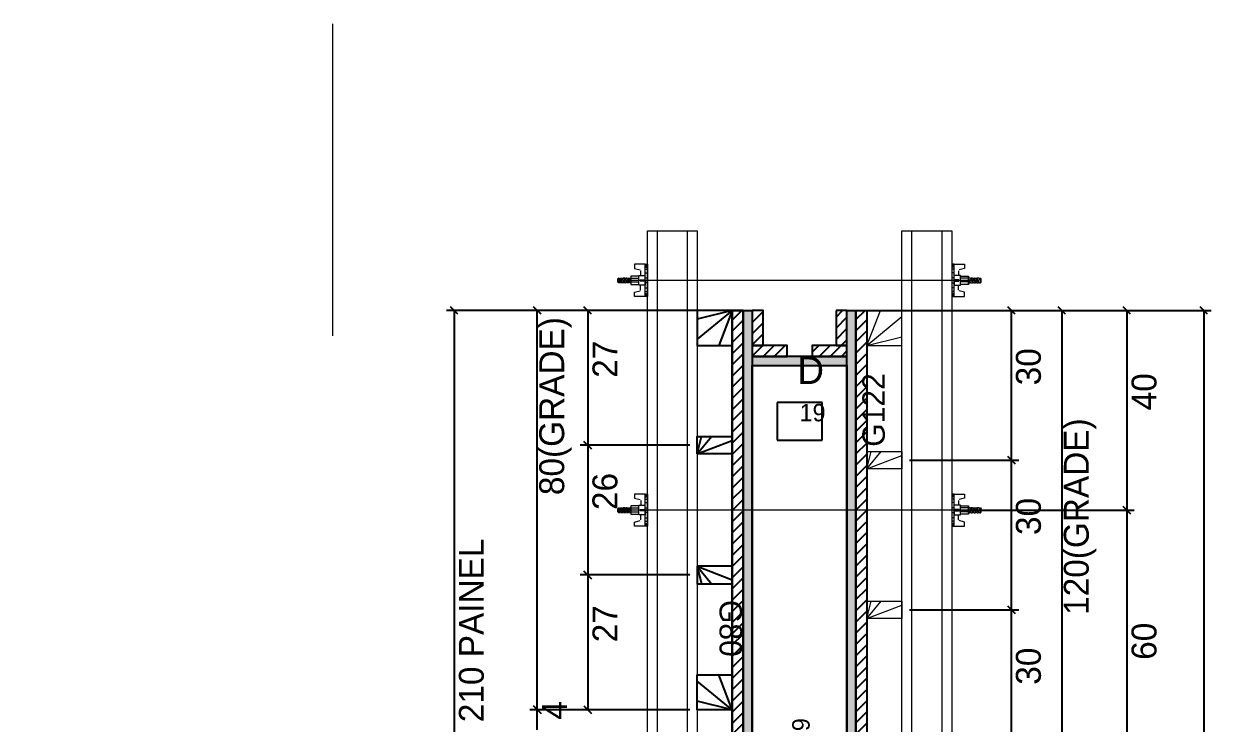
# Model space of a CAD drawing. Header units: metres. Extents: x 15022 to 19042, y 471 to 1202.
# Drawn here: x 15068.7 to 15544.7, y 921.5 to 1201.9 of the extents above; entities that cross this region are included whole.
import ezdxf

# ---------------------------------------------------------------- set-up
doc = ezdxf.new("R2010")
doc.units = ezdxf.units.M
for name, color, linetype in [('CHAPA', 7, 'Continuous'), ('CONCRETO', 7, 'Continuous'), ('COTA', 7, 'Continuous'), ('Hachura', 7, 'Continuous'), ('Madeira', 7, 'Continuous'), ('MEIO_PONT', 7, 'Continuous'), ('Perfil Metálico', 7, 'Continuous'), ('SARRAFO', 7, 'Continuous'), ('Texto Seção', 7, 'Continuous'), ('TEXTO_GERAL', 7, 'Continuous')]:
    doc.layers.add(name, color=color, linetype=linetype)

msp = doc.modelspace()

# ---------------------------------------------------------------- hatches: boundary and pattern name
at = {"layer": 'Hachura'}
h = msp.add_hatch(dxfattribs=at)
h.set_pattern_fill('ANSI31')
h.paths.add_polyline_path([(15352.73, 1086.94), (15357.13, 1086.94), (15357.13, 666.94), (15352.73, 666.94), (15352.73, 1086.94)])
h = msp.add_hatch(color=7, dxfattribs=at)
h.dxf.hatch_style = 1
h.paths.add_polyline_path([(15357.13, 1086.94), (15360.73, 1086.94), (15360.73, 666.94), (15357.13, 666.94), (15357.13, 1086.94)])
h = msp.add_hatch(dxfattribs=at)
h.set_pattern_fill('ANSI31')
h.paths.add_polyline_path([(15365.13, 1072.94), (15360.73, 1072.94), (15360.73, 1086.94), (15365.13, 1086.94), (15365.13, 1072.94)])
h = msp.add_hatch(dxfattribs=at)
h.set_pattern_fill('ANSI31')
h.paths.add_polyline_path([(15398.73, 1072.94), (15394.33, 1072.94), (15394.33, 1086.94), (15398.73, 1086.94), (15398.73, 1072.94)])
h = msp.add_hatch(color=7, dxfattribs=at)
h.dxf.hatch_style = 1
h.paths.add_polyline_path([(15402.33, 606.94), (15398.73, 606.94), (15398.73, 1086.94), (15402.33, 1086.94), (15402.33, 606.94)])
h = msp.add_hatch(dxfattribs=at)
h.set_pattern_fill('ANSI31')
h.paths.add_polyline_path([(15402.33, 1086.94), (15406.73, 1086.94), (15406.73, 606.94), (15402.33, 606.94), (15402.33, 1086.94)])
h = msp.add_hatch(dxfattribs=at)
h.set_pattern_fill('ANSI31')
h.paths.add_polyline_path([(15374.73, 1072.94), (15374.73, 1068.54), (15360.73, 1068.54), (15360.73, 1072.94), (15374.73, 1072.94)])
h = msp.add_hatch(dxfattribs=at)
h.set_pattern_fill('ANSI31')
h.paths.add_polyline_path([(15398.73, 1072.94), (15398.73, 1068.54), (15384.73, 1068.54), (15384.73, 1072.94), (15398.73, 1072.94)])
h = msp.add_hatch(color=7, dxfattribs=at)
h.dxf.hatch_style = 1
h.paths.add_polyline_path([(15398.73, 1064.94), (15398.73, 1068.54), (15360.73, 1068.54), (15360.73, 1064.94), (15398.73, 1064.94)])

# ---------------------------------------------------------------- linework, layer by layer
at = {"layer": 'CHAPA', "color": 1, "lineweight": 25}
for points in [[(15360.73, 1086.94), (15360.73, 666.94), (15357.13, 666.94), (15357.13, 1086.94)], [(15402.33, 606.94), (15398.73, 606.94), (15398.73, 1086.94), (15402.33, 1086.94)], [(15398.73, 1064.94), (15398.73, 1068.54), (15360.73, 1068.54), (15360.73, 1064.94)]]:
    msp.add_lwpolyline(points, close=True, dxfattribs=at)
at = {"layer": 'CONCRETO', "color": 2, "lineweight": 25}
msp.add_lwpolyline([(15068.73, 628.94), (15068.73, 666.94), (15360.73, 666.94), (15360.73, 1064.94), (15398.73, 1064.94), (15398.73, 628.94)], close=True, dxfattribs=at)
at = {"layer": 'COTA', "color": 241, "lineweight": 25}
for p, q in [((15349.73, 1086.94), (15238.24, 1086.94)), ((15241.24, 1086.94), (15241.24, 666.94)), ((15335.73, 1086.96), (15271.59, 1086.96)), ((15274.59, 926.96), (15274.59, 1086.96)), ((15335.73, 1086.96), (15291.79, 1086.96)), ((15294.79, 1086.96), (15294.79, 1032.96)), ((15401.73, 1086.94), (15544.75, 1086.94)), ((15423.71, 1086.95), (15487.86, 1086.95)), ((15423.73, 1086.95), (15467.66, 1086.95)), ((15423.73, 1086.94), (15513.9, 1086.94)), ((15464.66, 1026.96), (15464.66, 1086.95)), ((15484.86, 1086.95), (15484.86, 846.96)), ((15510.9, 1086.94), (15510.9, 1006.93)), ((15541.75, 1086.94), (15541.75, 606.94)), ((15335.73, 1032.96), (15291.79, 1032.96)), ((15335.73, 1032.96), (15291.79, 1032.96)), ((15294.79, 1032.96), (15294.79, 980.96)), ((15423.73, 1026.96), (15467.66, 1026.96)), ((15423.73, 1026.96), (15467.66, 1026.96)), ((15464.66, 966.96), (15464.66, 1026.96)), ((15443.73, 1006.93), (15513.9, 1006.93)), ((15443.73, 1006.93), (15513.9, 1006.93)), ((15510.9, 1006.93), (15510.9, 886.96)), ((15335.73, 980.96), (15291.79, 980.96)), ((15335.73, 980.96), (15291.79, 980.96)), ((15294.79, 980.96), (15294.79, 926.96)), ((15423.73, 966.96), (15467.66, 966.96)), ((15423.73, 966.96), (15467.66, 966.96)), ((15464.66, 906.96), (15464.66, 966.96)), ((15335.71, 926.96), (15271.59, 926.96)), ((15335.73, 926.96), (15271.59, 926.96)), ((15274.59, 918.94), (15274.59, 926.96)), ((15335.73, 926.96), (15291.79, 926.96))]:
    msp.add_line(p, q, dxfattribs=at)
at = {"layer": 'COTA', "color": 0, "lineweight": 25}
for p, q in [((15242.74, 1085.44), (15239.74, 1088.44)), ((15276.09, 1085.46), (15273.09, 1088.46)), ((15296.29, 1085.46), (15293.29, 1088.46)), ((15466.16, 1085.45), (15463.16, 1088.45)), ((15486.36, 1085.45), (15483.36, 1088.45)), ((15512.4, 1085.44), (15509.4, 1088.44)), ((15543.25, 1085.44), (15540.25, 1088.44)), ((15293.29, 1034.46), (15296.29, 1031.46)), ((15296.29, 1031.46), (15293.29, 1034.46)), ((15466.16, 1025.46), (15463.16, 1028.46)), ((15463.16, 1028.46), (15466.16, 1025.46)), ((15509.4, 1008.43), (15512.4, 1005.43)), ((15512.4, 1005.43), (15509.4, 1008.43)), ((15293.29, 982.46), (15296.29, 979.46)), ((15296.29, 979.46), (15293.29, 982.46)), ((15466.16, 965.46), (15463.16, 968.46)), ((15463.16, 968.46), (15466.16, 965.46)), ((15276.09, 925.46), (15273.09, 928.46)), ((15273.09, 928.46), (15276.09, 925.46)), ((15293.29, 928.46), (15296.29, 925.46))]:
    msp.add_line(p, q, dxfattribs=at)
at = {"layer": 'COTA', "color": 180, "lineweight": 25}
for p, q in [((15388.73, 1050.02), (15370.73, 1050.02)), ((15370.73, 1050.02), (15370.73, 1035.02)), ((15388.73, 1035.02), (15388.73, 1050.02)), ((15370.73, 1035.02), (15388.73, 1035.02))]:
    msp.add_line(p, q, dxfattribs=at)
at = {"layer": 'Hachura', "color": 0, "lineweight": 9}
for p, q in [((15317.82, 1105.47), (15313.57, 1105.47)), ((15313.57, 1105.47), (15313.57, 1103.79)), ((15317.8, 1105.33), (15318.73, 1105.33)), ((15317.8, 1105.12), (15318.73, 1105.12)), ((15317.8, 1104.79), (15318.73, 1104.79)), ((15317.82, 1092.57), (15317.82, 1105.47)), ((15317.82, 1105.47), (15318.73, 1105.47)), ((15318.73, 1105.47), (15318.73, 1092.58)), ((15318.73, 1104.52), (15318.73, 1096.7)), ((15441.65, 1105.33), (15440.72, 1105.33)), ((15441.65, 1105.12), (15440.72, 1105.12)), ((15441.65, 1104.78), (15440.72, 1104.78)), ((15440.73, 1105.47), (15440.73, 1092.57)), ((15441.63, 1105.47), (15440.73, 1105.47)), ((15440.73, 1104.52), (15440.73, 1096.7)), ((15441.63, 1092.57), (15441.63, 1105.47)), ((15441.63, 1105.47), (15445.88, 1105.47)), ((15445.88, 1105.47), (15445.88, 1103.79)), ((15307.25, 1099.92), (15306.92, 1099.6)), ((15307.25, 1099.41), (15307.58, 1100.08)), ((15307.81, 1100.02), (15307.25, 1098.89)), ((15307.25, 1099.67), (15307.37, 1099.92)), ((15307.89, 1099.92), (15307.25, 1098.63)), ((15307.25, 1099.92), (15307.25, 1097.99)), ((15307.57, 1097.99), (15308.54, 1099.92)), ((15307.57, 1097.99), (15308.54, 1099.92)), ((15307.66, 1097.92), (15308.74, 1100.08)), ((15307.89, 1099.92), (15308.54, 1099.92)), ((15308.97, 1100.02), (15307.9, 1097.88)), ((15309.05, 1099.92), (15308.08, 1097.99)), ((15308.73, 1097.99), (15309.7, 1099.92)), ((15308.82, 1097.92), (15309.9, 1100.08)), ((15309.7, 1099.92), (15309.05, 1099.92)), ((15310.13, 1100.02), (15309.06, 1097.88)), ((15310.21, 1099.92), (15309.24, 1097.99)), ((15309.89, 1097.99), (15310.86, 1099.92)), ((15309.98, 1097.92), (15311.07, 1100.08)), ((15310.42, 1099.92), (15310.21, 1099.92)), ((15311.29, 1100.02), (15310.22, 1097.88)), ((15311.37, 1099.92), (15310.41, 1097.99)), ((15310.42, 1099.92), (15310.86, 1099.92)), ((15311.05, 1097.99), (15312.02, 1099.92)), ((15311.37, 1099.92), (15312.02, 1099.92)), ((15312.02, 1100.7), (15312.02, 1097.34)), ((15315.24, 1100.7), (15312.02, 1100.7)), ((15312.02, 1099.92), (15315.24, 1099.92)), ((15312.09, 1100.7), (15312.09, 1097.34)), ((15313.57, 1103.79), (15315.78, 1103.21)), ((15315.24, 1097.09), (15315.24, 1100.96)), ((15315.24, 1100.96), (15317.82, 1100.96)), ((15315.24, 1100.96), (15315.24, 1100.7)), ((15315.24, 1100.96), (15315.24, 1100.7)), ((15316.02, 1102.9), (15316.02, 1100.95)), ((15317.8, 1104.32), (15318.73, 1104.32)), ((15317.8, 1103.48), (15318.73, 1103.48)), ((15317.8, 1102.05), (15318.73, 1102.05)), ((15317.95, 1100), (15318.38, 1100)), ((15441.65, 1104.32), (15440.72, 1104.32)), ((15441.65, 1103.48), (15440.72, 1103.48)), ((15441.65, 1102.05), (15440.73, 1102.05)), ((15441.5, 1100), (15441.07, 1100)), ((15444.21, 1100.96), (15441.63, 1100.96)), ((15443.43, 1102.9), (15443.43, 1100.95)), ((15445.88, 1103.79), (15443.67, 1103.21)), ((15444.21, 1097.09), (15444.21, 1100.96)), ((15444.21, 1100.96), (15444.21, 1100.7)), ((15444.21, 1100.96), (15444.21, 1100.7)), ((15444.21, 1100.7), (15447.43, 1100.7)), ((15447.43, 1099.92), (15444.21, 1099.92)), ((15447.36, 1100.7), (15447.36, 1097.34)), ((15447.43, 1100.7), (15447.43, 1097.34)), ((15448.08, 1099.92), (15447.43, 1099.92)), ((15448.4, 1097.99), (15447.43, 1099.92)), ((15448.08, 1099.92), (15449.04, 1097.99)), ((15448.16, 1100.02), (15449.23, 1097.88)), ((15449.47, 1097.92), (15448.39, 1100.08)), ((15449.03, 1099.92), (15448.59, 1099.92)), ((15449.56, 1097.99), (15448.59, 1099.92)), ((15449.03, 1099.92), (15449.24, 1099.92)), ((15449.24, 1099.92), (15450.21, 1097.99)), ((15449.32, 1100.02), (15450.39, 1097.88)), ((15450.63, 1097.92), (15449.55, 1100.08)), ((15449.75, 1099.92), (15450.4, 1099.92)), ((15450.72, 1097.99), (15449.75, 1099.92)), ((15450.4, 1099.92), (15451.37, 1097.99)), ((15450.48, 1100.02), (15451.55, 1097.88)), ((15451.79, 1097.92), (15450.71, 1100.08)), ((15451.88, 1097.99), (15450.92, 1099.92)), ((15451.56, 1099.92), (15450.92, 1099.92)), ((15451.88, 1097.99), (15450.92, 1099.92)), ((15451.56, 1099.92), (15452.2, 1098.63)), ((15451.64, 1100.02), (15452.2, 1098.89)), ((15452.2, 1099.41), (15451.87, 1100.08)), ((15452.2, 1099.67), (15452.08, 1099.92)), ((15452.2, 1099.92), (15452.53, 1099.6)), ((15452.2, 1099.92), (15452.2, 1097.99)), ((15306.92, 1098.31), (15306.92, 1099.6)), ((15307.25, 1097.99), (15306.92, 1098.31)), ((15307.57, 1097.99), (15307.25, 1097.99)), ((15308.73, 1097.99), (15308.08, 1097.99)), ((15309.89, 1097.99), (15309.24, 1097.99)), ((15309.46, 1097.99), (15309.24, 1097.99)), ((15311.05, 1097.99), (15310.41, 1097.99)), ((15312.02, 1099.15), (15311.38, 1097.88)), ((15312.02, 1098.89), (15311.57, 1097.99)), ((15312.02, 1097.99), (15311.57, 1097.99)), ((15312.02, 1098.38), (15315.24, 1098.38)), ((15312.02, 1097.34), (15315.24, 1097.34)), ((15317.82, 1097.09), (15315.24, 1097.09)), ((15315.82, 1099.22), (15317.82, 1099.22)), ((15317.82, 1098.71), (15315.82, 1098.71)), ((15316.02, 1095.14), (15316.02, 1097.09)), ((15317.8, 1095.98), (15318.73, 1095.98)), ((15317.82, 1099.02), (15317.82, 1097.09)), ((15317.82, 1099.02), (15318.73, 1099.02)), ((15317.82, 1097.73), (15317.82, 1098.38)), ((15317.82, 1092.57), (15317.82, 1097.73)), ((15318.14, 1098.06), (15317.93, 1098.06)), ((15318.58, 1098.06), (15318.14, 1098.06)), ((15441.65, 1095.98), (15440.72, 1095.98)), ((15441.63, 1099.01), (15440.73, 1099.01)), ((15440.88, 1098.06), (15441.31, 1098.06)), ((15441.31, 1098.06), (15441.52, 1098.06)), ((15443.63, 1099.22), (15441.63, 1099.22)), ((15441.63, 1099.02), (15441.63, 1097.09)), ((15441.63, 1098.71), (15443.63, 1098.71)), ((15441.63, 1097.73), (15441.63, 1098.38)), ((15441.63, 1092.57), (15441.63, 1097.73)), ((15441.63, 1097.09), (15444.21, 1097.09)), ((15443.43, 1095.14), (15443.43, 1097.09)), ((15447.43, 1098.38), (15444.21, 1098.38)), ((15447.43, 1097.34), (15444.21, 1097.34)), ((15447.43, 1099.15), (15448.07, 1097.88)), ((15447.43, 1098.89), (15447.88, 1097.99)), ((15447.43, 1097.99), (15447.88, 1097.99)), ((15448.4, 1097.99), (15449.04, 1097.99)), ((15449.56, 1097.99), (15450.21, 1097.99)), ((15449.99, 1097.99), (15450.21, 1097.99)), ((15450.72, 1097.99), (15451.37, 1097.99)), ((15451.88, 1097.99), (15452.2, 1097.99)), ((15452.2, 1097.99), (15452.53, 1098.31)), ((15452.53, 1098.31), (15452.53, 1099.6)), ((15313.57, 1094.25), (15315.78, 1094.83)), ((15313.57, 1092.57), (15313.57, 1094.25)), ((15318.73, 1092.58), (15313.59, 1092.58)), ((15317.8, 1094.57), (15318.73, 1094.57)), ((15317.8, 1093.72), (15318.73, 1093.72)), ((15317.8, 1093.26), (15318.73, 1093.26)), ((15317.8, 1092.92), (15318.73, 1092.92)), ((15317.8, 1092.71), (15318.73, 1092.71)), ((15441.65, 1094.57), (15440.72, 1094.57)), ((15441.65, 1093.72), (15440.72, 1093.72)), ((15441.65, 1093.26), (15440.72, 1093.26)), ((15441.65, 1092.92), (15440.72, 1092.92)), ((15441.65, 1092.71), (15440.72, 1092.71)), ((15440.73, 1092.57), (15445.86, 1092.57)), ((15445.88, 1094.25), (15443.67, 1094.83)), ((15445.88, 1092.57), (15445.88, 1094.25)), ((15317.83, 1013.38), (15313.57, 1013.38)), ((15313.57, 1013.38), (15313.57, 1011.71)), ((15313.57, 1011.71), (15315.78, 1011.13)), ((15316.03, 1010.81), (15316.03, 1008.87)), ((15317.81, 1013.25), (15318.74, 1013.25)), ((15317.81, 1013.04), (15318.74, 1013.04)), ((15317.81, 1012.7), (15318.74, 1012.7)), ((15317.81, 1012.24), (15318.74, 1012.24)), ((15317.81, 1011.39), (15318.74, 1011.39)), ((15317.81, 1009.96), (15318.73, 1009.96)), ((15317.83, 1000.49), (15317.83, 1013.38)), ((15317.83, 1013.38), (15318.73, 1013.38)), ((15318.73, 1013.38), (15318.73, 1000.49)), ((15318.73, 1012.43), (15318.73, 1004.62)), ((15440.73, 1013.38), (15440.73, 1000.49)), ((15441.64, 1013.38), (15440.73, 1013.38)), ((15441.66, 1013.25), (15440.73, 1013.25)), ((15441.66, 1013.04), (15440.73, 1013.04)), ((15441.66, 1012.7), (15440.73, 1012.7)), ((15440.73, 1012.43), (15440.73, 1004.62)), ((15441.66, 1012.24), (15440.73, 1012.24)), ((15441.66, 1011.39), (15440.73, 1011.39)), ((15441.66, 1009.96), (15440.73, 1009.96)), ((15441.64, 1000.49), (15441.64, 1013.38)), ((15441.64, 1013.38), (15445.89, 1013.38)), ((15443.44, 1010.81), (15443.44, 1008.87)), ((15445.89, 1011.71), (15443.68, 1011.13)), ((15445.89, 1013.38), (15445.89, 1011.71)), ((15307.26, 1007.84), (15306.93, 1007.51)), ((15306.93, 1006.22), (15306.93, 1007.51)), ((15307.26, 1005.9), (15306.93, 1006.22)), ((15307.25, 1007.32), (15307.59, 1008)), ((15307.82, 1007.94), (15307.25, 1006.81)), ((15307.25, 1007.58), (15307.38, 1007.84)), ((15307.9, 1007.84), (15307.25, 1006.55)), ((15307.58, 1005.9), (15307.25, 1005.9)), ((15307.26, 1007.84), (15307.26, 1005.9)), ((15307.58, 1005.9), (15308.54, 1007.84)), ((15307.58, 1005.9), (15308.54, 1007.84)), ((15307.67, 1005.83), (15308.75, 1008)), ((15307.9, 1007.84), (15308.54, 1007.84)), ((15308.98, 1007.94), (15307.91, 1005.8)), ((15309.06, 1007.84), (15308.09, 1005.9)), ((15308.74, 1005.9), (15308.09, 1005.9)), ((15308.74, 1005.9), (15309.7, 1007.84)), ((15308.83, 1005.83), (15309.91, 1008)), ((15309.7, 1007.84), (15309.06, 1007.84)), ((15310.14, 1007.94), (15309.07, 1005.8)), ((15310.22, 1007.84), (15309.25, 1005.9)), ((15309.9, 1005.9), (15309.25, 1005.9)), ((15309.47, 1005.9), (15309.25, 1005.9)), ((15309.9, 1005.9), (15310.87, 1007.84)), ((15309.99, 1005.83), (15311.07, 1008)), ((15310.43, 1007.84), (15310.22, 1007.84)), ((15311.3, 1007.94), (15310.23, 1005.8)), ((15311.38, 1007.84), (15310.41, 1005.9)), ((15311.06, 1005.9), (15310.41, 1005.9)), ((15310.43, 1007.84), (15310.87, 1007.84)), ((15311.06, 1005.9), (15312.03, 1007.84)), ((15311.38, 1007.84), (15312.03, 1007.84)), ((15312.03, 1007.06), (15311.39, 1005.8)), ((15312.03, 1006.81), (15311.58, 1005.9)), ((15312.03, 1005.9), (15311.58, 1005.9)), ((15312.03, 1008.61), (15312.03, 1005.26)), ((15315.25, 1008.61), (15312.03, 1008.61)), ((15312.03, 1007.84), (15315.25, 1007.84)), ((15312.03, 1006.29), (15315.25, 1006.29)), ((15312.03, 1005.26), (15315.25, 1005.26)), ((15312.09, 1008.61), (15312.09, 1005.26)), ((15315.25, 1005), (15315.25, 1008.87)), ((15315.25, 1008.87), (15317.83, 1008.87)), ((15315.25, 1008.87), (15315.25, 1008.61)), ((15315.25, 1008.87), (15315.25, 1008.61)), ((15317.83, 1005), (15315.25, 1005)), ((15315.83, 1007.14), (15317.83, 1007.14)), ((15317.83, 1006.62), (15315.83, 1006.62)), ((15316.03, 1003.06), (15316.03, 1005)), ((15317.83, 1006.94), (15317.83, 1005)), ((15317.83, 1006.93), (15318.73, 1006.93)), ((15317.83, 1005.65), (15317.83, 1006.29)), ((15317.83, 1000.49), (15317.83, 1005.65)), ((15318.15, 1005.98), (15317.94, 1005.98)), ((15317.96, 1007.91), (15318.39, 1007.91)), ((15318.58, 1005.98), (15318.15, 1005.98)), ((15441.64, 1006.93), (15440.73, 1006.93)), ((15440.88, 1005.97), (15441.32, 1005.97)), ((15441.51, 1007.91), (15441.08, 1007.91)), ((15441.32, 1005.97), (15441.53, 1005.97)), ((15444.22, 1008.87), (15441.64, 1008.87)), ((15443.64, 1007.14), (15441.64, 1007.14)), ((15441.64, 1006.93), (15441.64, 1005)), ((15441.64, 1006.62), (15443.64, 1006.62)), ((15441.64, 1005.64), (15441.64, 1006.29)), ((15441.64, 1000.49), (15441.64, 1005.64)), ((15441.64, 1005), (15444.22, 1005)), ((15443.44, 1003.06), (15443.44, 1005)), ((15444.22, 1005), (15444.22, 1008.87)), ((15444.22, 1008.87), (15444.22, 1008.61)), ((15444.22, 1008.87), (15444.22, 1008.61)), ((15444.22, 1008.61), (15447.44, 1008.61)), ((15447.44, 1007.84), (15444.22, 1007.84)), ((15447.44, 1006.29), (15444.22, 1006.29)), ((15447.44, 1005.26), (15444.22, 1005.26)), ((15447.37, 1008.61), (15447.37, 1005.26)), ((15447.44, 1008.61), (15447.44, 1005.26)), ((15448.09, 1007.84), (15447.44, 1007.84)), ((15448.41, 1005.9), (15447.44, 1007.84)), ((15447.44, 1007.06), (15448.07, 1005.8)), ((15447.44, 1006.81), (15447.89, 1005.9)), ((15447.44, 1005.9), (15447.89, 1005.9)), ((15448.09, 1007.84), (15449.05, 1005.9)), ((15448.17, 1007.94), (15449.24, 1005.8)), ((15449.48, 1005.83), (15448.39, 1008)), ((15448.41, 1005.9), (15449.05, 1005.9)), ((15449.03, 1007.84), (15448.6, 1007.84)), ((15449.57, 1005.9), (15448.6, 1007.84)), ((15449.03, 1007.84), (15449.25, 1007.84)), ((15449.25, 1007.84), (15450.21, 1005.9)), ((15449.33, 1007.94), (15450.4, 1005.8)), ((15450.64, 1005.83), (15449.55, 1008)), ((15449.57, 1005.9), (15450.21, 1005.9)), ((15449.76, 1007.84), (15450.41, 1007.84)), ((15450.73, 1005.9), (15449.76, 1007.84)), ((15450, 1005.9), (15450.21, 1005.9)), ((15450.41, 1007.84), (15451.38, 1005.9)), ((15450.49, 1007.94), (15451.56, 1005.8)), ((15451.8, 1005.83), (15450.72, 1008)), ((15450.73, 1005.9), (15451.38, 1005.9)), ((15451.89, 1005.9), (15450.92, 1007.84)), ((15451.57, 1007.84), (15450.92, 1007.84)), ((15451.89, 1005.9), (15450.92, 1007.84)), ((15451.57, 1007.84), (15452.21, 1006.55)), ((15451.65, 1007.94), (15452.21, 1006.81)), ((15452.21, 1007.32), (15451.88, 1008)), ((15451.89, 1005.9), (15452.21, 1005.9)), ((15452.21, 1007.58), (15452.08, 1007.84)), ((15452.21, 1007.84), (15452.53, 1007.51)), ((15452.21, 1007.84), (15452.21, 1005.9)), ((15452.21, 1005.9), (15452.53, 1006.22)), ((15452.53, 1006.22), (15452.53, 1007.51)), ((15313.57, 1002.16), (15315.78, 1002.74)), ((15313.57, 1000.49), (15313.57, 1002.16)), ((15318.73, 1000.49), (15313.6, 1000.49)), ((15317.81, 1003.9), (15318.74, 1003.9)), ((15317.81, 1002.48), (15318.74, 1002.48)), ((15317.81, 1001.64), (15318.74, 1001.64)), ((15317.81, 1001.17), (15318.74, 1001.17)), ((15317.81, 1000.84), (15318.74, 1000.84)), ((15317.81, 1000.63), (15318.74, 1000.63)), ((15441.66, 1003.89), (15440.73, 1003.89)), ((15441.66, 1002.48), (15440.73, 1002.48)), ((15441.66, 1001.64), (15440.73, 1001.64)), ((15441.66, 1001.17), (15440.73, 1001.17)), ((15441.66, 1000.84), (15440.73, 1000.84)), ((15441.66, 1000.63), (15440.73, 1000.63)), ((15440.73, 1000.49), (15445.87, 1000.49)), ((15445.89, 1002.16), (15443.68, 1002.74)), ((15445.89, 1000.49), (15445.89, 1002.16))]:
    msp.add_line(p, q, dxfattribs=at)
at = {"layer": 'Hachura', "color": 251, "lineweight": 9}
for p, q in [((15451.53, 1099.02), (15311.73, 1099.01)), ((15451.53, 1006.93), (15311.73, 1006.92))]:
    msp.add_line(p, q, dxfattribs=at)
at = {"layer": 'Madeira', "color": 126, "lineweight": 18}
for p, q in [((15406.74, 1072.94), (15412.15, 1086.94)), ((15406.74, 1072.94), (15420.73, 1084.47)), ((15406.74, 1072.94), (15420.74, 1076.44)), ((15406.73, 1023.44), (15412.48, 1030.45)), ((15406.73, 1023.44), (15408.46, 1030.44)), ((15406.73, 1023.44), (15420.72, 1028.89)), ((15406.73, 963.44), (15412.48, 970.45)), ((15406.73, 963.44), (15408.46, 970.44)), ((15406.73, 963.44), (15420.72, 968.89))]:
    msp.add_line(p, q, dxfattribs=at)
for points in [[(15352.73, 1086.94), (15338.73, 1086.94), (15338.73, 926.94), (15352.73, 926.94)], [(15406.73, 846.94), (15420.73, 846.96), (15420.73, 1086.95), (15406.73, 1086.94)], [(15406.74, 1072.94), (15420.74, 1072.95), (15420.73, 1086.95), (15406.73, 1086.94)], [(15406.73, 1023.44), (15406.72, 1030.44), (15420.72, 1030.46), (15420.73, 1023.46)], [(15406.73, 963.44), (15406.72, 970.44), (15420.72, 970.46), (15420.73, 963.46)]]:
    msp.add_lwpolyline(points, close=True, dxfattribs=at)
at = {"layer": 'MEIO_PONT', "color": 93, "lineweight": 25}
for p, q in [((15352.73, 1086.94), (15338.73, 1075.42)), ((15352.73, 1086.94), (15338.73, 1083.45)), ((15352.73, 1086.94), (15347.3, 1072.94)), ((15338.73, 1029.44), (15344.48, 1036.44)), ((15338.73, 1029.44), (15340.47, 1036.44)), ((15338.73, 1029.44), (15352.73, 1034.86)), ((15338.73, 984.44), (15344.48, 977.44)), ((15338.73, 984.44), (15340.47, 977.44)), ((15338.73, 984.44), (15352.73, 979.01)), ((15352.73, 926.94), (15338.73, 938.45)), ((15352.73, 926.94), (15347.3, 940.94)), ((15352.73, 926.94), (15338.73, 930.42))]:
    msp.add_line(p, q, dxfattribs=at)
for points in [[(15352.73, 1086.94), (15338.73, 1086.94), (15338.73, 1072.94), (15352.73, 1072.94)], [(15338.73, 1029.44), (15338.73, 1036.44), (15352.73, 1036.44), (15352.73, 1029.44)], [(15338.73, 984.44), (15338.73, 977.44), (15352.73, 977.44), (15352.73, 984.44)], [(15352.73, 926.94), (15338.73, 926.94), (15338.73, 940.94), (15352.73, 940.94)]]:
    msp.add_lwpolyline(points, close=True, dxfattribs=at)
at = {"layer": 'Perfil Metálico', "color": 224, "lineweight": 18}
for points in [[(15318.73, 1118.87), (15338.73, 1118.87), (15338.73, 674.94), (15318.73, 674.94)], [(15334.73, 674.94), (15322.73, 674.94), (15322.73, 1118.87), (15334.73, 1118.87)], [(15420.73, 1118.87), (15440.73, 1118.87), (15440.73, 568.61), (15420.73, 568.61)], [(15436.73, 568.61), (15424.73, 568.61), (15424.73, 1118.87), (15436.73, 1118.87)]]:
    msp.add_lwpolyline(points, close=True, dxfattribs=at)
at = {"layer": 'SARRAFO', "color": 251, "lineweight": 25}
for points in [[(15352.73, 666.94), (15352.73, 1086.94), (15357.13, 1086.94), (15357.13, 666.94)], [(15352.73, 666.94), (15357.13, 666.94), (15357.13, 1086.94), (15352.73, 1086.94)], [(15360.73, 1086.94), (15360.73, 1072.94), (15365.13, 1072.94), (15365.13, 1086.94)], [(15394.33, 1086.94), (15394.33, 1072.94), (15398.73, 1072.94), (15398.73, 1086.94)], [(15402.33, 606.94), (15402.33, 1086.94), (15406.73, 1086.94), (15406.73, 606.94)], [(15402.33, 606.94), (15402.33, 1086.94), (15406.73, 1086.94), (15406.73, 606.94)], [(15360.73, 1068.54), (15374.73, 1068.54), (15374.73, 1072.94), (15360.73, 1072.94)], [(15384.73, 1068.54), (15398.73, 1068.54), (15398.73, 1072.94), (15384.73, 1072.94)]]:
    msp.add_lwpolyline(points, close=True, dxfattribs=at)
at = {"layer": 'Texto Seção', "color": 252, "lineweight": 15}
msp.add_line((15192.68, 1076.85), (15192.68, 1201.85), dxfattribs=at)

# ---------------------------------------------------------------- texts
at = {"layer": 'COTA', "color": 241, "lineweight": 25}
for s, p in [('80(GRADE)', (15285.37, 1012.96)), ('27', (15306.72, 1059.96)), ('30', (15476.44, 1056.95)), ('40', (15522.8, 1046.93)), ('120(GRADE)', (15495.64, 964.95)), ('26', (15306.69, 1006.96)), ('30', (15476.44, 996.96)), ('210 PAINEL', (15253.14, 921.94)), ('27', (15306.72, 953.96)), ('60', (15522.8, 946.94)), ('30', (15476.44, 936.96)), ('4', (15286.52, 922.95))]:
    msp.add_text(s, height=10, rotation=90, dxfattribs=at).set_placement(p)
at = {"layer": 'COTA', "color": 1, "lineweight": 25}
msp.add_text('19', height=7, dxfattribs=at).set_placement((15379.73, 1042.52))
msp.add_text('199', height=7, rotation=90, dxfattribs=at).set_placement((15383.77, 907.94))
at = {"layer": 'TEXTO_GERAL', "color": 7, "lineweight": 25}
msp.add_text('D', height=11, dxfattribs=at).set_placement((15378.88, 1057.51))
at = {"layer": 'TEXTO_GERAL', "color": 0, "lineweight": 25}
for s, rotation, p in [('G122', 90, (15413.9, 1032.34)), ('G80', 270, (15347.65, 970.93))]:
    msp.add_text(s, height=9, rotation=rotation, dxfattribs=at).set_placement(p)

doc.saveas('drawing.dxf')
